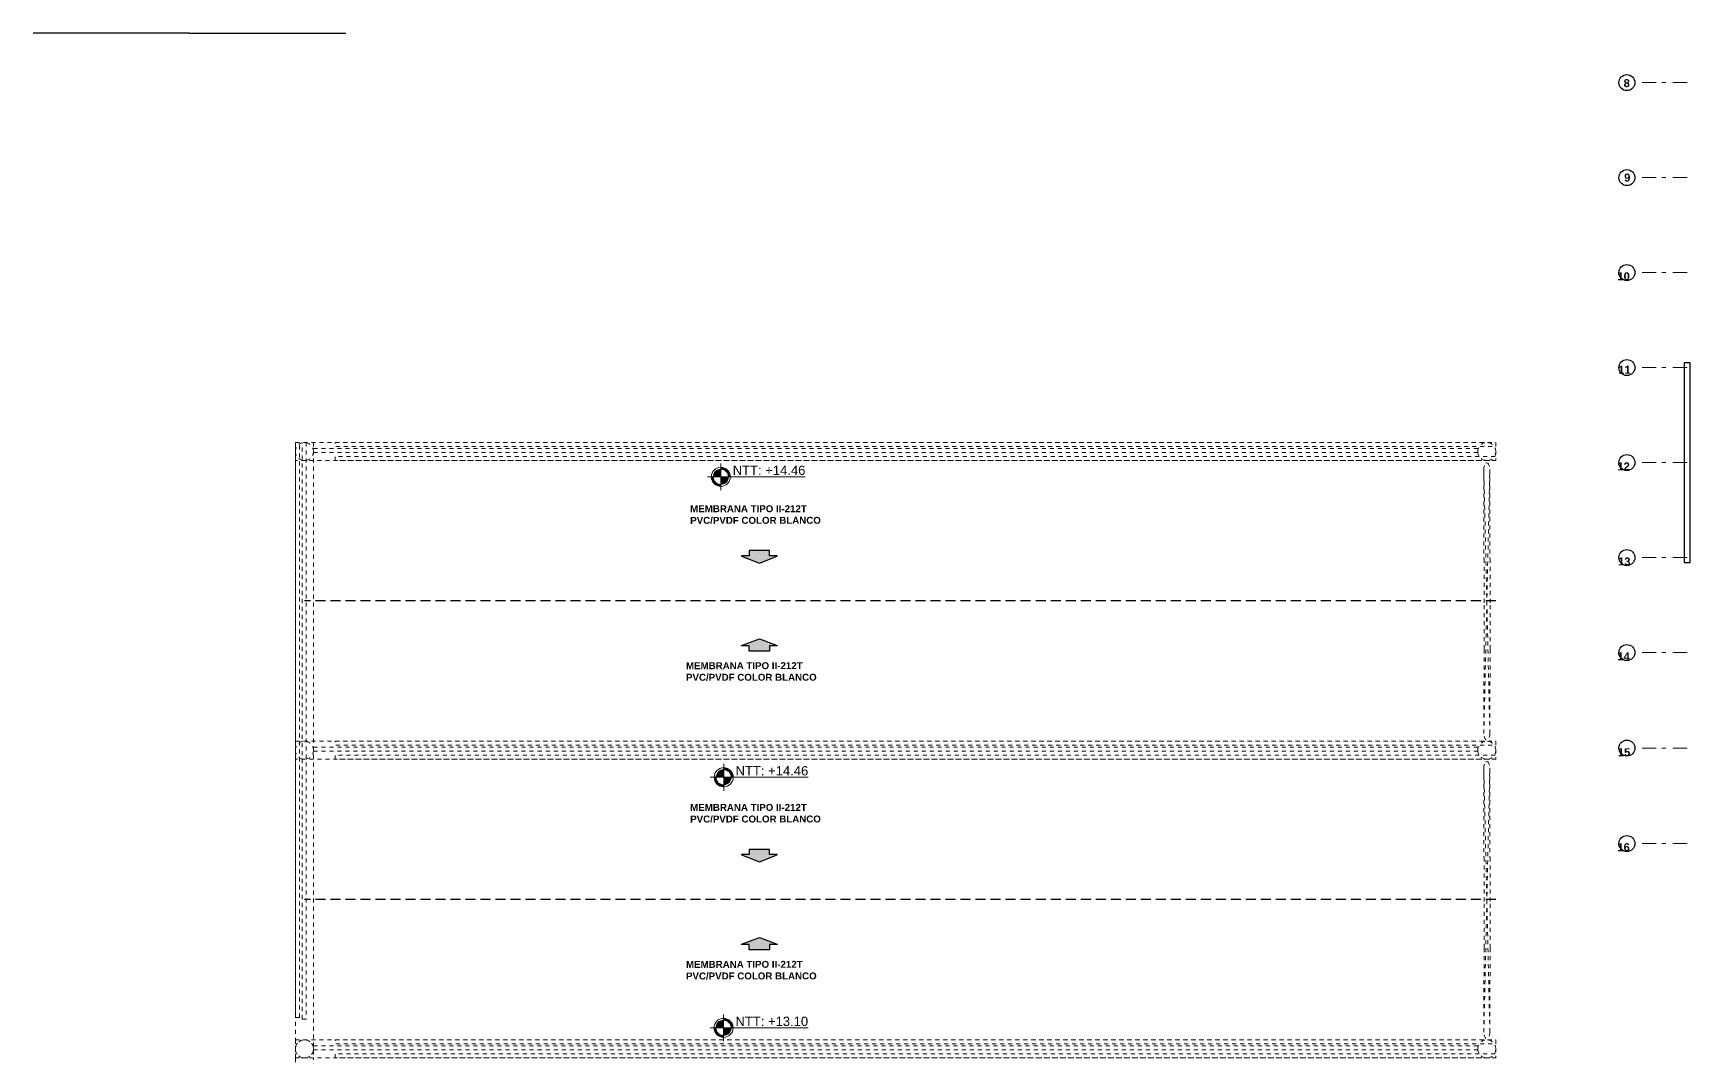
# Model space of a CAD drawing. Header units: metres. Extents: x 27 to 147, y -173 to 8.
# Drawn here: x 75.73 to 117.11, y -137.37 to -111.74 of the extents above; entities that cross this region are included whole.
import ezdxf

# ---------------------------------------------------------------- set-up
doc = ezdxf.new("R2010")
doc.units = ezdxf.units.M
doc.linetypes.add('DASHED2', pattern=[0.375, 0.25, -0.125])
doc.linetypes.add('Dot & Dashed', pattern=[0.670277762413025, 0.352777767181396, -0.176388883590699, 0, -0.14111111164093])
for name, color, linetype, lineweight in [('Cotas varias El', 253, 'Continuous', 13), ('Estructura CAJON', 7, 'Continuous', 25), ('GRAFO 0 BLANCO', 7, 'Continuous', 0), ('GRAFO 3', 22, 'Continuous', 30), ('GRAFO 4', 7, 'Continuous', 30), ('GRAFO01', 7, 'Continuous', 0), ('Proyeccciones', 1, 'DASHED2', 18), ('TEXTO 100', 7, 'Continuous', 20), ('TEXTOS-SUBTITULO', 7, 'Continuous', 30)]:
    doc.layers.add(name, color=color, linetype=linetype, lineweight=lineweight)
doc.layers.add('Interior - Furniture _Pen_No__3', color=7, linetype='Continuous', lineweight=18, true_color=0xff6600)
doc.styles.add('GENERATED_STYLE_1', font='arialbd.ttf')
doc.styles.add('JOS', font='arial.ttf', dxfattribs={"height": 1})
doc.styles.add('TURBO_BASS', font='swisseb.ttf')

# ---------------------------------------------------------------- blocks, each defined once
blk = doc.blocks.new('A$C0B2D350F')
at = {"layer": 'Proyeccciones', "linetype": 'DASHED2', "lineweight": 9, "ltscale": 0.4}
for p, q in [((0.1542340458623812, 0.007027269547279502), (6.755969802876848, 0.1587623622285719)), ((0.1545626921134726, 0.1570269095188905), (6.755969802876848, 0.008762362228480924))]:
    blk.add_line(p, q, dxfattribs=at)
at = {"layer": 'Proyeccciones', "linetype": 'DASHED2', "lineweight": 9, "ltscale": 0.4, "flags": 128}
for points in [[(0.1542340458623812, 0.007027269547279502), (0.1040901972743313, 0.01080790381820407), (0.05887086305085631, 0.02155996820033579), (0.0230024266880946, 0.03823097571762446), (-4.059353045704484e-06, 0.05918905200064728)], [(9.749792354796227e-05, 0.1055414899019524), (0.02319560010766963, 0.1263985519422022), (0.05913674345322306, 0.1429122260874465), (0.1044027584326841, 0.153466038855413), (0.1545626921134726, 0.1570269095188905)], [(0.1542340458623812, 0.007027269547279502), (2.26514756491008, 0.002402299684945319)], [(0.1545626921134726, 0.1570269095188905), (2.265476211161172, 0.1524019396567837)], [(2.26514756491008, 0.002402299684945319), (3.362565353985815, -2.121033730873023e-06)], [(2.265476211161172, 0.1524019396567837), (3.362894000236452, 0.1499975189378802)], [(4.522412568294656, 0.1500011319257548), (3.361244972204802, 0.1500011319257548)], [(4.522412568294656, 1.13192566386644e-06), (3.361244972204802, 1.13192566386644e-06)], [(6.755969802876848, 0.1587623622285719), (4.522431763977352, 0.1587623622285719)], [(6.755969802876848, 0.008762362228480924), (4.522431763977352, 0.008762362228480924)], [(6.755969802876848, 0.1587623622285719), (6.808426504217664, 0.1550916009505272), (6.855748378143403, 0.1444386368066262), (6.893303229924754, 0.1278462561504057), (6.917414929007577, 0.1069386368064897)], [(6.917414929007577, 0.06058608765010831), (6.893303229924754, 0.03967846830664712), (6.855748378143403, 0.02308608765019926), (6.808426504217664, 0.01243312350607084), (6.755969802876848, 0.008762362228480924)], [(6.917414929007577, 0.1069386368064897), (6.925723254291029, 0.0837623622285264)], [(6.925723254291029, 0.0837623622285264), (6.917414929007577, 0.06058608765010831)]]:
    blk.add_lwpolyline(points, dxfattribs=at)

msp = doc.modelspace()

# ---------------------------------------------------------------- hatches: boundary and pattern name
at = {"layer": 'Interior - Furniture _Pen_No__3', "true_color": 0x939598}
h = msp.add_hatch(color=252, dxfattribs=at)
h.dxf.hatch_style = 1
h.paths.add_polyline_path([(94.13395249536525, -124.6847316720366), (94.1339524958383, -124.8127316668249), (94.32275249544041, -124.8127316661302), (94.3227524954852, -124.8250153251627), (93.87795249367771, -124.9957580587755), (93.43315249061477, -124.8250153284382), (93.43315249056634, -124.8127316694047), (93.62195249300335, -124.81273166871), (93.62195249253405, -124.6847316739216)])
h = msp.add_hatch(color=252, dxfattribs=at)
h.dxf.hatch_style = 1
h.paths.add_polyline_path([(94.13395249536525, -127.196134586724), (94.1339524958383, -127.0681345919357), (94.32275249544041, -127.0681345926304), (94.3227524954852, -127.0558509335979), (93.87795249367771, -126.8851081999851), (93.43315249061477, -127.0558509303224), (93.43315249056634, -127.0681345893559), (93.62195249300335, -127.0681345900506), (93.62195249253405, -127.196134584839)])
h = msp.add_hatch(color=252, dxfattribs=at)
h.dxf.hatch_style = 1
h.paths.add_polyline_path([(94.13395249538503, -132.1522316720645), (94.13395249585808, -132.2802316668528), (94.3227524954602, -132.280231666158), (94.32275249550499, -132.2925153251905), (93.87795249369749, -132.4632580588033), (93.43315249063455, -132.2925153284661), (93.43315249058612, -132.2802316694325), (93.62195249302313, -132.2802316687378), (93.62195249255383, -132.1522316739494)])
h = msp.add_hatch(color=252, dxfattribs=at)
h.dxf.hatch_style = 1
h.paths.add_polyline_path([(94.13395249538503, -134.6636345867518), (94.13395249585808, -134.5356345919635), (94.3227524954602, -134.5356345926582), (94.32275249550499, -134.5233509336257), (93.87795249369749, -134.352608200013), (93.43315249063455, -134.5233509303502), (93.43315249058612, -134.5356345893837), (93.62195249302313, -134.5356345900784), (93.62195249255383, -134.6636345848669)])
at = {"layer": 'TEXTO 100', "ltscale": 1.3}
for points in [[(92.7256606036821, -122.8391213471035), (92.67726221872259, -122.8391213471035, 0.4163528812831748), (92.91707369238291, -123.0771888978998), (92.91707369238291, -123.0287888948953, -0.4168992925091702)], [(92.79687307674469, -130.3515296171317), (92.74847469178518, -130.3515296171317, 0.4163528812831748), (92.9882861654455, -130.5895971679279), (92.9882861654455, -130.5411971649234, -0.4168992925091702)], [(92.79454405167455, -136.6162475398655), (92.74614566671504, -136.6162475398655, 0.4163528812831748), (92.98595714037536, -136.8543150906617), (92.98595714037536, -136.8059150876572, -0.4168992925091702)]]:
    msp.add_hatch(color=256, dxfattribs=at).paths.add_polyline_path(points)
h = msp.add_hatch(color=256, dxfattribs=at)
edge = h.paths.add_edge_path()
edge.add_line((93.1050116171882, -122.8391213500975), (92.91533611047275, -122.8391213471035))
edge.add_line((92.91533611047275, -122.8391213471035), (92.91533611047275, -123.0287968534444))
edge.add_arc((92.91533611215742, -122.8391213471035), 0.1896755063410341, 269.9999994913017, 359.9999990956475)
edge = h.paths.add_edge_path()
edge.add_arc((92.91533611178293, -122.8391213500975), 0.1896755093348589, 90.00000039565423, 180)
edge.add_line((92.72566060375816, -122.8391213500975), (92.9153361104736, -122.8391213471035))
edge.add_line((92.91533611047275, -122.8391213471035), (92.91533611047275, -122.6494458407626))
edge = h.paths.add_edge_path()
edge.add_line((92.91533611047275, -122.601047458786), (92.91533611047275, -122.6494458407626))
edge.add_arc((92.91533610916342, -122.8391213500975), 0.1896755093348589, 0, 89.99999960434582, ccw=False)
edge.add_line((93.1050116171882, -122.8391213500975), (93.15341000215885, -122.8391213471035))
edge.add_arc((92.91533611215742, -122.8391213471035), 0.2380738900017228, -1.272221872585407e-14, 90.00000040528428)
h = msp.add_hatch(color=256, dxfattribs=at)
edge = h.paths.add_edge_path()
edge.add_line((93.17622409025078, -130.3515296201256), (92.98654858353534, -130.3515296171316))
edge.add_line((92.98654858353534, -130.3515296171317), (92.98654858353534, -130.5412051234726))
edge.add_arc((92.98654858522, -130.3515296171317), 0.1896755063410341, 269.9999994913017, 359.9999990956475)
edge = h.paths.add_edge_path()
edge.add_arc((92.98654858484552, -130.3515296201256), 0.1896755093348589, 90.00000039565423, 180)
edge.add_line((92.79687307682075, -130.3515296201256), (92.98654858353619, -130.3515296171316))
edge.add_line((92.98654858353534, -130.3515296171317), (92.98654858353534, -130.1618541107908))
edge = h.paths.add_edge_path()
edge.add_line((92.98654858353534, -130.1134557288141), (92.98654858353534, -130.1618541107908))
edge.add_arc((92.986548582226, -130.3515296201256), 0.1896755093348589, 0, 89.99999960434582, ccw=False)
edge.add_line((93.17622409025078, -130.3515296201256), (93.22462247522144, -130.3515296171316))
edge.add_arc((92.98654858522, -130.3515296171317), 0.2380738900017228, -1.272221872585407e-14, 90.00000040528428)
h = msp.add_hatch(color=256, dxfattribs=at)
edge = h.paths.add_edge_path()
edge.add_line((93.17389506518064, -136.6162475428594), (92.9842195584652, -136.6162475398654))
edge.add_line((92.9842195584652, -136.6162475398655), (92.9842195584652, -136.8059230462064))
edge.add_arc((92.98421956014987, -136.6162475398655), 0.1896755063410341, 269.9999994913017, 359.9999990956475)
edge = h.paths.add_edge_path()
edge.add_arc((92.98421955977538, -136.6162475428594), 0.1896755093348589, 90.00000039565423, 180)
edge.add_line((92.7945440517506, -136.6162475428594), (92.98421955846605, -136.6162475398654))
edge.add_line((92.9842195584652, -136.6162475398655), (92.9842195584652, -136.4265720335246))
edge = h.paths.add_edge_path()
edge.add_line((92.9842195584652, -136.3781736515479), (92.9842195584652, -136.4265720335246))
edge.add_arc((92.98421955715587, -136.6162475428594), 0.1896755093348589, 0, 89.99999960434582, ccw=False)
edge.add_line((93.17389506518064, -136.6162475428594), (93.2222934501513, -136.6162475398654))
edge.add_arc((92.98421956014987, -136.6162475398655), 0.2380738900017228, -1.272221872585407e-14, 90.00000040528428)

# ---------------------------------------------------------------- linework, layer by layer
at = {"layer": 'Cotas varias El', "linetype": 'Dot & Dashed'}
for p, q in [((117.0644764464097, -112.9831520841057), (115.7595330576667, -112.9831520841057)), ((117.0644764464098, -115.3581521776513), (115.7595330576668, -115.3581521776513)), ((117.0644764464096, -117.733152123905), (115.7595330576665, -117.733152123905)), ((117.0644764464096, -120.1081530094875), (115.7595330576665, -120.1081530094875)), ((117.0644764464096, -122.4831527018827), (115.7595330576665, -122.4831527018827)), ((117.0644764464098, -124.8581528012654), (115.7595330576668, -124.8581528012654)), ((117.0644764464098, -127.2331530271153), (115.7595330576668, -127.2331530271153)), ((117.0644503691994, -129.6206541106737), (115.7595069804564, -129.6206541106737)), ((117.0645772217673, -132.0081523900718), (115.7596338330243, -132.0081523900718))]:
    msp.add_line(p, q, dxfattribs=at)
at = {"layer": 'Estructura CAJON'}
msp.add_lwpolyline([(116.9895250604915, -119.9843677623044), (116.9895250604915, -124.9831509828051), (117.1394764449374, -124.9831509828051), (117.1394764449374, -119.9843677623044)], close=True, dxfattribs=at)
at = {"layer": 'GRAFO 3', "color": 7}
for p, q in [((79.63482257548384, -111.7444692938677), (75.72832529459282, -111.7444692938677)), ((79.63482257543723, -111.7444692938677), (83.54131985632824, -111.7444692938677))]:
    msp.add_line(p, q, dxfattribs=at)
at = {"layer": 'GRAFO 3', "color": 7, "linetype": 'DASHED2'}
for p, q in [((112.2840002287218, -125.9404331294115), (82.50900022873351, -125.9404331293803)), ((112.284000228714, -133.4079331294393), (82.50900022873351, -133.4079331294081))]:
    msp.add_line(p, q, dxfattribs=at)
at = {"layer": 'GRAFO 3', "linetype": 'Continuous'}
for centre in [(115.5595330576667, -112.983152728301), (115.5595330576667, -115.3581521776513), (115.5595330576667, -117.7331530316066), (115.5595330576667, -120.1081530077935), (115.5595330576667, -122.4831543738389), (115.5595330576667, -124.8581528012654), (115.5595331889452, -127.2331546771445), (115.5595330576667, -129.6206541037649), (115.5595473881917, -132.0081537132928)]:
    msp.add_circle(centre, 0.2, dxfattribs=at)
at = {"layer": 'GRAFO 4', "linetype": 'Continuous', "flags": 128}
for points in [[(93.43315249056634, -124.8127316694047), (93.43315249061477, -124.8250153284382), (93.87795249367771, -124.9957580587755), (94.3227524954852, -124.8250153251627), (94.32275249544041, -124.8127316661302), (94.1339524958383, -124.8127316668249), (94.13395249536525, -124.6847316720366), (93.62195249253405, -124.6847316739216), (93.62195249300335, -124.81273166871)], [(93.43315249056634, -127.0681345893559), (93.43315249061477, -127.0558509303224), (93.87795249367771, -126.8851081999851), (94.3227524954852, -127.0558509335979), (94.32275249544041, -127.0681345926304), (94.1339524958383, -127.0681345919357), (94.13395249536525, -127.196134586724), (93.62195249253405, -127.196134584839), (93.62195249300335, -127.0681345900506)], [(93.43315249058612, -132.2802316694325), (93.43315249063455, -132.2925153284661), (93.87795249369749, -132.4632580588033), (94.32275249550499, -132.2925153251905), (94.3227524954602, -132.280231666158), (94.13395249585808, -132.2802316668528), (94.13395249538503, -132.1522316720645), (93.62195249255383, -132.1522316739494), (93.62195249302313, -132.2802316687378)], [(93.43315249058612, -134.5356345893837), (93.43315249063455, -134.5233509303502), (93.87795249369749, -134.352608200013), (94.32275249550499, -134.5233509336257), (94.3227524954602, -134.5356345926582), (94.13395249585808, -134.5356345919635), (94.13395249538503, -134.6636345867518), (93.62195249255383, -134.6636345848669), (93.62195249302313, -134.5356345900784)]]:
    msp.add_lwpolyline(points, close=True, dxfattribs=at)
at = {"layer": 'Proyeccciones', "linetype": 'DASHED2', "lineweight": 9, "ltscale": 0.4}
for p, q in [((82.28400022839854, -137.3666831297802), (82.28400022839854, -121.9816831294289)), ((82.28400022839854, -121.9816831294289), (82.28400022839854, -136.3534215971509)), ((82.3840002283985, -136.3534215971509), (82.3840002283985, -121.9816831294289)), ((82.45433967147424, -136.4014030332209), (82.45433967147424, -121.9816831294289)), ((82.55433967147427, -121.9816831294289), (82.55433967147427, -136.4014030332209)), ((82.73400022839853, -121.9816831294289), (82.73400022839853, -137.3666831297802)), ((82.28400022839854, -136.3534215971509), (82.3840002283985, -136.3534215971509)), ((82.55433967147427, -136.4014030332209), (82.45433967147424, -136.4014030332209)), ((82.73400022839853, -137.3666831297802), (82.28400022839854, -137.3666831297802))]:
    msp.add_line(p, q, dxfattribs=at)
at = {"layer": 'Proyeccciones', "linetype": 'DASHED2', "lineweight": 9, "ltscale": 0.4, "flags": 128}
for points in [[(82.28400022872599, -121.9816831294289), (112.2840002287257, -121.9816831294537), (112.2840002287257, -122.4316831294537), (82.28400022872599, -122.4316831294289)], [(82.28400022872599, -121.9816831294289), (112.2840002287101, -121.9816831294532), (112.2840002287101, -122.4316831294531), (82.28400022872599, -122.4316831294289)], [(83.27409215701736, -121.9816831294289), (112.2840002287101, -121.9816831294289), (112.2840002287101, -122.0816831294289), (83.27409215701736, -122.0816831294289)], [(82.73400022839853, -122.1318796918246), (111.8359992764565, -122.1267569655323), (111.8359992764565, -122.2267569655323), (82.73400022839853, -122.2318796918246)], [(112.2840002287099, -122.4316831294375), (83.27409215701736, -122.4316831294289), (83.27409215701736, -122.3316831294289), (112.2840002287099, -122.3316831294375)], [(82.28400022839854, -129.4491831293091), (112.2840002283827, -129.4491831293334), (112.2840002283827, -129.8991831293334), (82.28400022839854, -129.8991831293091)], [(83.27409215668992, -129.4491831293091), (112.2840002283827, -129.4491831293091), (112.2840002283827, -129.5491831293091), (83.27409215668992, -129.5491831293091)], [(82.73400022807108, -129.5993796917048), (111.835999276129, -129.5942569654125), (111.835999276129, -129.6942569654125), (82.73400022807108, -129.6993796917048)], [(112.2840002283825, -129.8991831293177), (83.27409215668992, -129.8991831293091), (83.27409215668992, -129.7991831293091), (112.2840002283825, -129.7991831293177)], [(82.28400022872599, -136.9166831294848), (112.2840002287101, -136.916683129509), (112.2840002287101, -137.366683129509), (82.28400022872599, -137.3666831294848)], [(83.27409215701736, -136.9166831294848), (112.2840002287101, -136.9166831294848), (112.2840002287101, -137.0166831294847), (83.27409215701736, -137.0166831294847)], [(82.28400022839854, -137.3666831297802), (82.73400022839853, -137.3666831297802), (82.73400022839853, -141.8697605789073), (82.28400022839854, -141.8697605789073)], [(82.73400022839853, -137.0668796918805), (111.8359992764565, -137.0617569655882), (111.8359992764565, -137.1617569655882), (82.73400022839853, -137.1668796918805)], [(112.2840002287099, -137.3666831294934), (83.27409215701736, -137.3666831294848), (83.27409215701736, -137.2666831294847), (112.2840002287099, -137.2666831294933)]]:
    msp.add_lwpolyline(points, close=True, dxfattribs=at)
at = {"layer": 'Proyeccciones', "linetype": 'DASHED2', "lineweight": 9, "ltscale": 0.4}
for centre, radius, start, end in [((82.50900022869398, -122.2066831294453), 0.2250000000000014, 0, 180), ((112.0590002287258, -122.2066831294529), 0.2249999999999943, 0, 180), ((82.50900022869398, -122.2066831294453), 0.2250000000000014, 180, 0), ((112.0590002287258, -122.2066831294529), 0.2249999999999943, 180, 0), ((82.50900022869398, -129.6741831294733), 0.2250000000000014, 0, 180), ((112.0590002287258, -129.6741831294809), 0.2249999999999943, 0, 180), ((82.50900022869398, -129.6741831294733), 0.2250000000000014, 180, 0), ((112.0590002287258, -129.6741831294809), 0.2249999999999943, 180, 0), ((82.50900022869398, -137.1416831295012), 0.2250000000000014, 0, 180), ((82.50900022869398, -137.1416831295012), 0.2250000000000014, 90, 270), ((82.50900022869398, -137.1416831295012), 0.2250000000000014, 270, 90), ((112.0590002287258, -137.1416831295088), 0.2249999999999943, 0, 180), ((82.50900022869398, -137.1416831295012), 0.2250000000000014, 180, 0), ((112.0590002287258, -137.1416831295088), 0.2249999999999943, 180, 0)]:
    msp.add_arc(centre, radius, start, end, dxfattribs=at)
at = {"layer": 'TEXTO 100', "ltscale": 1.3}
for points in [[(92.5809362079949, -122.8391213471035), (95.02723799812257, -122.8391213471035), (92.91707369238291, -122.8391213471035), (92.91707369238291, -122.5029838668319), (92.91707369238291, -123.175258833363)], [(92.65214868105748, -130.3515296171317), (95.09845047118516, -130.3515296171317), (92.9882861654455, -130.3515296171317), (92.9882861654455, -130.01539213686), (92.9882861654455, -130.6876671033911)], [(92.64981965598734, -136.6162475398655), (95.09612144611502, -136.6162475398655), (92.98595714037536, -136.6162475398655), (92.98595714037536, -136.2801100595939), (92.98595714037536, -136.952385026125)]]:
    msp.add_lwpolyline(points, dxfattribs=at)
for centre, radius in [((92.91533611047275, -122.8391213471035), 0.2380738917500697), ((92.91533611047275, -122.8391213471035), 0.1896755067905464), ((92.98654858353534, -130.3515296171317), 0.2380738917500697), ((92.98654858353534, -130.3515296171317), 0.1896755067905464), ((92.9842195584652, -136.6162475398655), 0.2380738917500697), ((92.9842195584652, -136.6162475398655), 0.1896755067905464)]:
    msp.add_circle(centre, radius, dxfattribs=at)

# ---------------------------------------------------------------- block references
at = {"layer": 'GRAFO 0 BLANCO', "color": 251, "true_color": 0x636466, "rotation": 90}
for p in [(112.1427625909543, -129.4115338123399), (112.1427625909543, -136.8790338123679)]:
    msp.add_blockref('A$C0B2D350F', p, dxfattribs=at)

# ---------------------------------------------------------------- texts
at = {"char_height": 0.2, "attachment_point": 9, "rotation": 4.4022707320393455e-07, "style": 'GENERATED_STYLE_1'}
for s, insert in [('8', (115.6330606480682, -113.0982160218322)), ('9', (115.6470996521551, -115.4591518406821)), ('10', (115.6330606480682, -117.9271584019647)), ('11', (115.6526499560954, -120.2605645275905)), ('12', (115.6330606480682, -122.6771597441971)), ('13', (115.6513440022267, -125.0581285807927)), ('14', (115.6330607793468, -127.4271600475027)), ('15', (115.6442700854408, -129.8266002924612)), ('16', (115.6330749785932, -132.2021590836509))]:
    msp.add_mtext(s, dxfattribs=dict(at, insert=insert))
at = {"layer": 'GRAFO01', "style": 'JOS'}
for s, p in [('NTT: +14.46', (93.21219180446217, -122.7914550124687)), ('NTT: +14.46', (93.28340427752475, -130.3038632824968)), ('NTT: +13.10', (93.28107525245461, -136.5685812052306))]:
    msp.add_text(s, height=0.2328974039434114, rotation=8.129192432571328e-09, dxfattribs=at).set_placement(p)
at = {"layer": 'TEXTOS-SUBTITULO', "char_height": 0.2, "attachment_point": 1, "rotation": 0.03293630447392282, "style": 'TURBO_BASS'}
for insert in [(92.14901371326356, -123.5504228237657), (92.04476452589311, -127.4741701149584), (92.14901371328334, -131.0179228237935), (92.0447645259129, -134.9416701149862)]:
    msp.add_mtext('{\\H0.86957x;MEMBRANA TIPO II-212T\\PPVC/PVDF COLOR BLANCO}', dxfattribs=dict(at, insert=insert))

doc.saveas('drawing.dxf')
